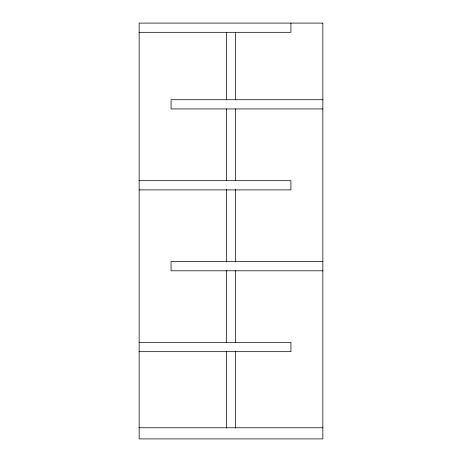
<?xml version="1.0" encoding="UTF-8"?>
<svg xmlns="http://www.w3.org/2000/svg" width="462" height="462" viewBox="0 0 462 462"><rect width="100%" height="100%" fill="white"/><g stroke="black" fill="none" stroke-linecap="round" stroke-linejoin="round"><path stroke-width="0.69" d="M139.149 32.323L290.921 32.323L290.921 23.1M322.851 99.717L171.079 99.717L171.079 108.94L322.851 108.94M139.149 180.677L290.921 180.677L290.921 189.899L139.149 189.899M322.851 261.579L171.079 261.579L171.079 270.801L322.851 270.801M139.149 342.446L290.921 342.446L290.921 351.669L139.149 351.669M139.149 427.766L322.851 427.766M235.626 32.323L235.626 99.717M235.626 108.94L235.626 180.677M235.626 189.293L235.626 261.833M235.626 270.455L235.626 342.446M235.626 351.64L235.626 428.187M226.374 32.323L226.374 99.717M226.374 108.94L226.374 180.677M226.374 189.293L226.374 261.833M226.374 270.455L226.374 342.446M226.374 351.64L226.374 428.187M322.851 23.1L139.149 23.1L139.149 438.9L322.851 438.9L322.851 23.1"/></g></svg>
